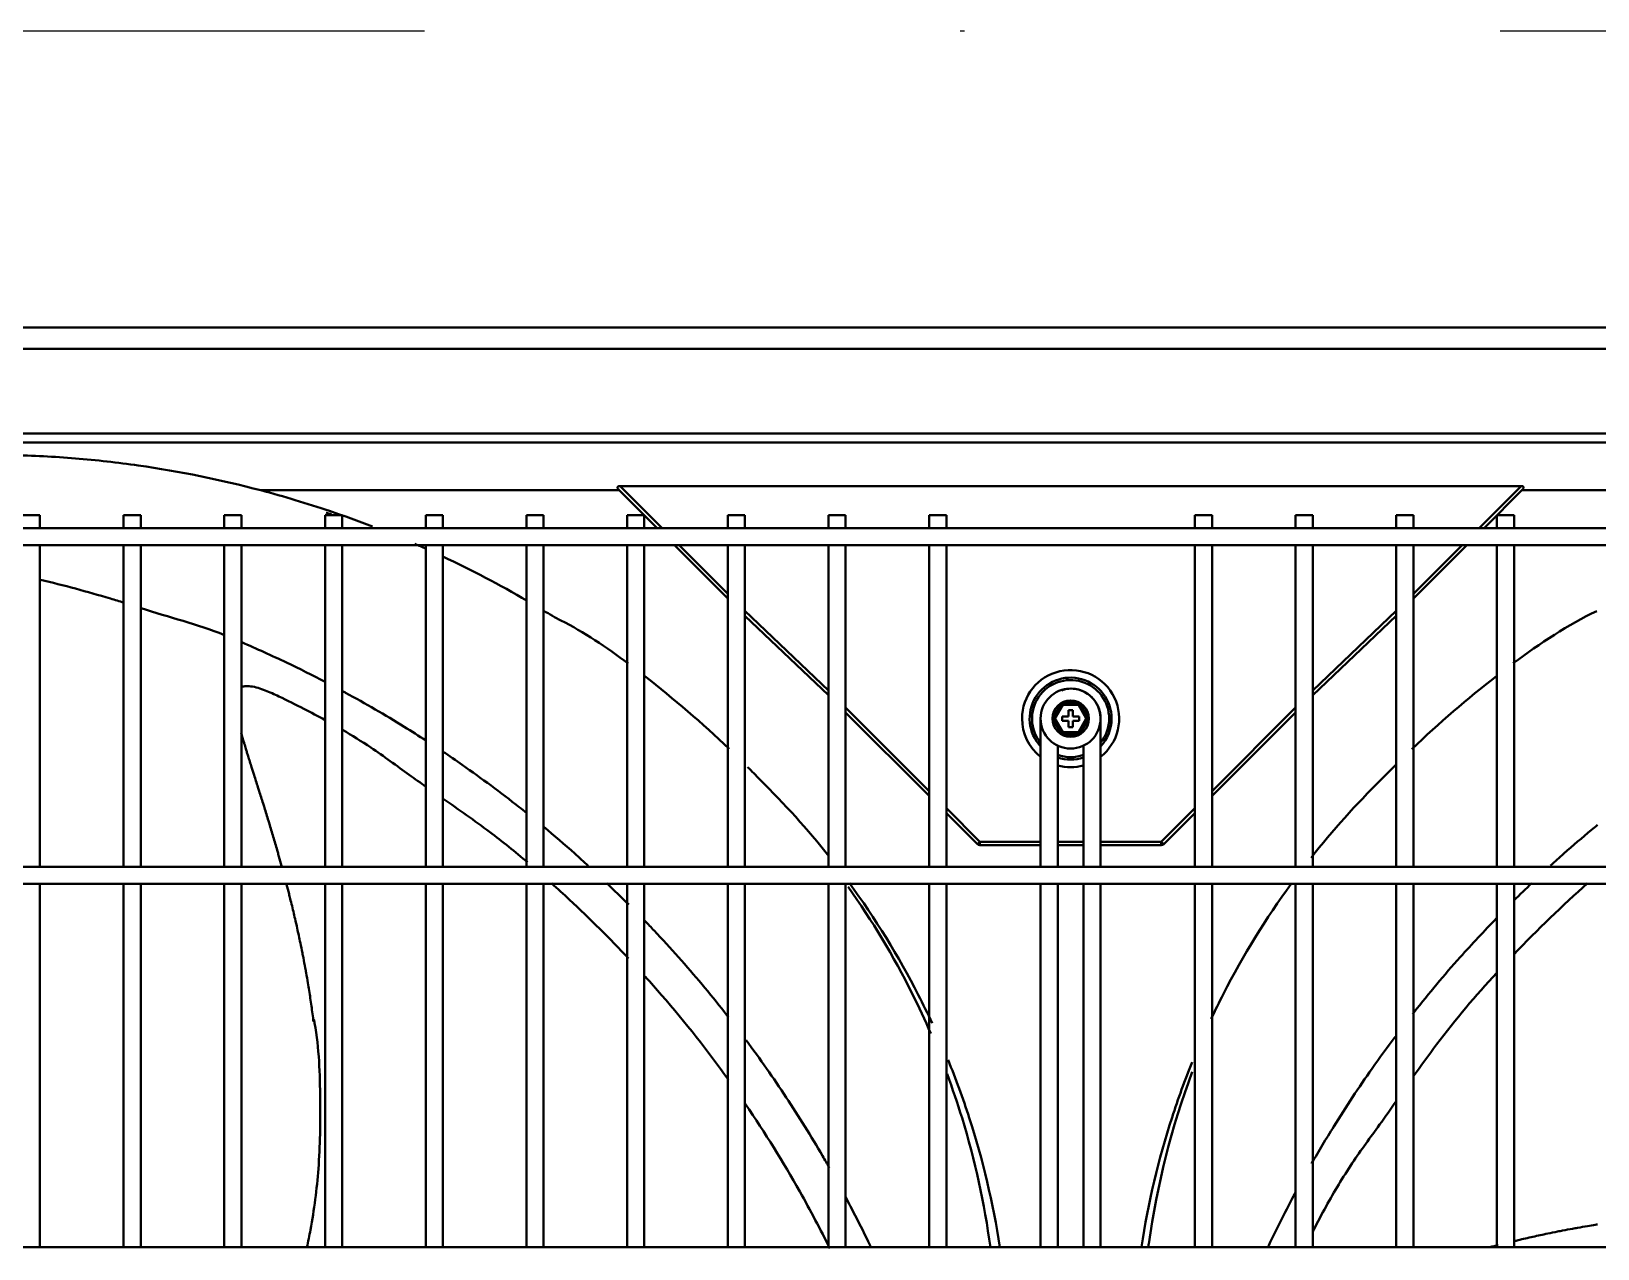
# Model space of a CAD drawing. Extents: x 58467 to 79089, y -33726 to -17391.
# Drawn here: x 72313.05 to 72349.59, y -19547.47 to -19519.06 of the extents above; entities that cross this region are included whole.
import ezdxf
from ezdxf.enums import TextEntityAlignment as Align

# ---------------------------------------------------------------- set-up
doc = ezdxf.new("R2010")
doc.units = 0
doc.header["$LTSCALE"] = 100
doc.linetypes.add('DASHDOT2', pattern=[0.5, 0.25, -0.125, 0, -0.125])
doc.layers.add('+ENTE-ST-DOSEME USTU KONDDRENAJ', color=110, linetype='DOSEMEUSTUKONDENSDRENAJ_LINE', lineweight=40)
doc.layers.add('BA_axis', color=5, linetype='DASHDOT2')
doc.styles.add('text1', font='arial.ttf', dxfattribs={"height": 20})
doc.linetypes.add('DOSEMEUSTUKONDENSDRENAJ_LINE', pattern='A,300,-40,["CD",Standard,S=15,R=0,X=-35,Y=-7.5],0', length=340)

# ---------------------------------------------------------------- blocks, each defined once
blk = doc.blocks.new('*U176')
blk.add_line((0, 0), (0, -696))
at = {"linetype": 'Continuous', "style": 'text1'}
blk.add_attdef('1', text='', height=40, dxfattribs=at).set_placement((0, 38), align=Align.MIDDLE)
blk = doc.blocks.new('AXIS')
at = {"layer": 'BA_axis', "xscale": -1, "rotation": 270}
blk.add_blockref('*U176', (4176.09, -31967.267), dxfattribs=at)
blk = doc.blocks.new('4. KAT SOL')
at = {"color": 3}
for p, q in [((54067.032, -32227.052, -3.539), (54183.081, -32227.052, -3.539)), ((54183.081, -32227.552, -3.539), (54067.032, -32227.552, -3.539)), ((54072.523, -32229.531, -3.539), (54177.681, -32229.531, -3.539)), ((54177.529, -32229.743, -3.539), (54072.675, -32229.743, -3.539)), ((54106.206, -32230.855, -3.539), (54114.576, -32230.855, -3.539)), ((54115.456, -32231.735, -3.539), (54114.556, -32230.835, -3.539)), ((54114.589, -32230.755, -3.539), (54135.615, -32230.755, -3.539)), ((54115.569, -32231.735, -3.539), (54114.589, -32230.755, -3.539)), ((54135.615, -32230.755, -3.539), (54134.635, -32231.735, -3.539)), ((54135.648, -32230.835, -3.539), (54134.748, -32231.735, -3.539)), ((54135.628, -32230.855, -3.539), (54143.998, -32230.855, -3.539)), ((54100.655, -32231.435, -3.539), (54101.055, -32231.435, -3.539)), ((54101.055, -32231.735, -3.539), (54101.055, -32231.435, -3.539)), ((54103.006, -32231.435, -3.539), (54103.006, -32231.735, -3.539)), ((54103.006, -32231.435, -3.539), (54103.406, -32231.435, -3.539)), ((54103.406, -32231.735, -3.539), (54103.406, -32231.435, -3.539)), ((54105.355, -32231.435, -3.539), (54105.355, -32231.735, -3.539)), ((54105.355, -32231.435, -3.539), (54105.755, -32231.435, -3.539)), ((54105.755, -32231.735, -3.539), (54105.755, -32231.435, -3.539)), ((54107.705, -32231.435, -3.539), (54107.705, -32231.735, -3.539)), ((54107.705, -32231.435, -3.539), (54108.105, -32231.435, -3.539)), ((54108.105, -32231.735, -3.539), (54108.105, -32231.435, -3.539)), ((54110.055, -32231.435, -3.539), (54110.055, -32231.735, -3.539)), ((54110.055, -32231.435, -3.539), (54110.455, -32231.435, -3.539)), ((54110.455, -32231.735, -3.539), (54110.455, -32231.435, -3.539)), ((54112.404, -32231.435, -3.539), (54112.404, -32231.735, -3.539)), ((54112.404, -32231.435, -3.539), (54112.804, -32231.435, -3.539)), ((54112.804, -32231.735, -3.539), (54112.804, -32231.435, -3.539)), ((54114.754, -32231.435, -3.539), (54114.754, -32231.735, -3.539)), ((54114.754, -32231.435, -3.539), (54115.154, -32231.435, -3.539)), ((54115.154, -32231.735, -3.539), (54115.154, -32231.435, -3.539)), ((54117.104, -32231.435, -3.539), (54117.104, -32231.735, -3.539)), ((54117.104, -32231.435, -3.539), (54117.503, -32231.435, -3.539)), ((54117.503, -32231.735, -3.539), (54117.503, -32231.435, -3.539)), ((54119.453, -32231.435, -3.539), (54119.453, -32231.735, -3.539)), ((54119.453, -32231.435, -3.539), (54119.853, -32231.435, -3.539)), ((54119.853, -32231.735, -3.539), (54119.853, -32231.435, -3.539)), ((54121.803, -32231.435, -3.539), (54121.803, -32231.735, -3.539)), ((54121.803, -32231.435, -3.539), (54122.203, -32231.435, -3.539)), ((54122.203, -32231.735, -3.539), (54122.203, -32231.435, -3.539)), ((54128.002, -32231.435, -3.539), (54128.002, -32231.735, -3.539)), ((54128.002, -32231.435, -3.539), (54128.402, -32231.435, -3.539)), ((54128.402, -32231.735, -3.539), (54128.402, -32231.435, -3.539)), ((54130.351, -32231.435, -3.539), (54130.351, -32231.735, -3.539)), ((54130.351, -32231.435, -3.539), (54130.751, -32231.435, -3.539)), ((54130.751, -32231.735, -3.539), (54130.751, -32231.435, -3.539)), ((54132.701, -32231.435, -3.539), (54132.701, -32231.735, -3.539)), ((54132.701, -32231.435, -3.539), (54133.101, -32231.435, -3.539)), ((54133.101, -32231.735, -3.539), (54133.101, -32231.435, -3.539)), ((54135.051, -32231.435, -3.539), (54135.051, -32231.735, -3.539)), ((54135.051, -32231.435, -3.539), (54135.451, -32231.435, -3.539)), ((54135.451, -32231.735, -3.539), (54135.451, -32231.435, -3.539)), ((54177.808, -32231.735, -3.539), (54072.353, -32231.735, -3.539)), ((54072.353, -32232.135, -3.539), (54177.808, -32232.135, -3.539)), ((54101.055, -32239.64, -3.539), (54101.055, -32232.135, -3.539)), ((54103.006, -32232.135, -3.539), (54103.006, -32239.64, -3.539)), ((54103.406, -32239.64, -3.539), (54103.406, -32232.135, -3.539)), ((54105.355, -32232.135, -3.539), (54105.355, -32239.64, -3.539)), ((54105.755, -32239.64, -3.539), (54105.755, -32232.135, -3.539)), ((54107.705, -32232.135, -3.539), (54107.705, -32239.64, -3.539)), ((54108.105, -32239.64, -3.539), (54108.105, -32232.135, -3.539)), ((54110.055, -32232.135, -3.539), (54110.055, -32239.64, -3.539)), ((54110.455, -32239.64, -3.539), (54110.455, -32232.135, -3.539)), ((54112.404, -32232.135, -3.539), (54112.404, -32239.64, -3.539)), ((54112.804, -32239.64, -3.539), (54112.804, -32232.135, -3.539)), ((54114.754, -32232.135, -3.539), (54114.754, -32239.64, -3.539)), ((54115.154, -32239.64, -3.539), (54115.154, -32232.135, -3.539)), ((54117.104, -32233.383, -3.539), (54115.856, -32232.135, -3.539)), ((54117.104, -32233.269, -3.539), (54115.969, -32232.135, -3.539)), ((54117.104, -32232.135, -3.539), (54117.104, -32239.64, -3.539)), ((54117.503, -32239.64, -3.539), (54117.503, -32232.135, -3.539)), ((54119.453, -32232.135, -3.539), (54119.453, -32239.64, -3.539)), ((54119.853, -32239.64, -3.539), (54119.853, -32232.135, -3.539)), ((54121.803, -32232.135, -3.539), (54121.803, -32239.64, -3.539)), ((54122.203, -32239.64, -3.539), (54122.203, -32232.135, -3.539)), ((54128.002, -32232.135, -3.539), (54128.002, -32239.64, -3.539)), ((54128.402, -32239.64, -3.539), (54128.402, -32232.135, -3.539)), ((54130.351, -32232.135, -3.539), (54130.351, -32239.64, -3.539)), ((54130.751, -32239.64, -3.539), (54130.751, -32232.135, -3.539)), ((54132.701, -32232.135, -3.539), (54132.701, -32239.64, -3.539)), ((54134.235, -32232.135, -3.539), (54133.101, -32233.269, -3.539)), ((54134.348, -32232.135, -3.539), (54133.101, -32233.382, -3.539)), ((54133.101, -32239.64, -3.539), (54133.101, -32232.135, -3.539)), ((54135.051, -32232.135, -3.539), (54135.051, -32239.64, -3.539)), ((54135.451, -32239.64, -3.539), (54135.451, -32232.135, -3.539)), ((54119.453, -32235.525, -3.539), (54117.503, -32233.669, -3.539)), ((54119.453, -32235.638, -3.539), (54117.504, -32233.782, -3.539)), ((54132.701, -32233.669, -3.539), (54130.751, -32235.524, -3.539)), ((54132.701, -32233.782, -3.539), (54130.751, -32235.637, -3.539)), ((54121.803, -32237.874, -3.539), (54119.853, -32235.925, -3.539)), ((54121.803, -32237.988, -3.539), (54119.853, -32236.038, -3.539)), ((54124.677, -32236.182, -3.539), (54124.889, -32235.814, -3.539)), ((54124.918, -32235.864, -3.539), (54124.735, -32236.182, -3.539)), ((54124.889, -32235.814, -3.539), (54125.314, -32235.814, -3.539)), ((54124.889, -32235.814, -3.539), (54124.918, -32235.864, -3.539)), ((54125.286, -32235.864, -3.539), (54124.918, -32235.864, -3.539)), ((54125.052, -32235.982, -3.539), (54125.152, -32235.982, -3.539)), ((54125.052, -32236.132, -3.539), (54125.052, -32235.982, -3.539)), ((54125.152, -32235.982, -3.539), (54125.152, -32236.132, -3.539)), ((54125.286, -32235.864, -3.539), (54125.314, -32235.814, -3.539)), ((54125.469, -32236.182, -3.539), (54125.286, -32235.864, -3.539)), ((54125.314, -32235.814, -3.539), (54125.527, -32236.182, -3.539)), ((54130.352, -32235.924, -3.539), (54128.402, -32237.874, -3.539)), ((54130.352, -32236.037, -3.539), (54128.402, -32237.987, -3.539)), ((54124.402, -32236.2, -3.539), (54124.402, -32237.574, -3.539)), ((54124.889, -32236.55, -3.539), (54124.677, -32236.182, -3.539)), ((54124.677, -32236.182, -3.539), (54124.735, -32236.182, -3.539)), ((54124.735, -32236.182, -3.539), (54124.918, -32236.5, -3.539)), ((54125.052, -32236.132, -3.539), (54124.902, -32236.132, -3.539)), ((54124.902, -32236.232, -3.539), (54124.902, -32236.132, -3.539)), ((54125.052, -32236.232, -3.539), (54124.902, -32236.232, -3.539)), ((54125.052, -32236.382, -3.539), (54125.052, -32236.232, -3.539)), ((54125.052, -32236.382, -3.539), (54125.152, -32236.382, -3.539)), ((54125.152, -32236.132, -3.539), (54125.302, -32236.132, -3.539)), ((54125.152, -32236.232, -3.539), (54125.152, -32236.382, -3.539)), ((54125.152, -32236.232, -3.539), (54125.302, -32236.232, -3.539)), ((54125.286, -32236.5, -3.539), (54125.469, -32236.182, -3.539)), ((54125.302, -32236.232, -3.539), (54125.302, -32236.132, -3.539)), ((54125.527, -32236.182, -3.539), (54125.314, -32236.55, -3.539)), ((54125.469, -32236.182, -3.539), (54125.527, -32236.182, -3.539)), ((54125.802, -32237.574, -3.539), (54125.802, -32236.195, -3.539)), ((54124.889, -32236.55, -3.539), (54124.918, -32236.5, -3.539)), ((54125.314, -32236.55, -3.539), (54124.889, -32236.55, -3.539)), ((54124.918, -32236.5, -3.539), (54125.286, -32236.5, -3.539)), ((54125.286, -32236.5, -3.539), (54125.314, -32236.55, -3.539)), ((54124.802, -32237.574, -3.539), (54124.802, -32236.814, -3.539)), ((54125.402, -32236.814, -3.539), (54125.402, -32237.574, -3.539)), ((54125.402, -32237.367, -3.539), (54125.402, -32239.64, -3.539)), ((54125.802, -32239.64, -3.539), (54125.802, -32237.367, -3.539)), ((54124.402, -32237.574, -3.539), (54124.402, -32237.857, -3.539)), ((54124.402, -32237.857, -3.539), (54124.402, -32238.223, -3.539)), ((54124.402, -32237.857, -3.539), (54124.402, -32237.857, -3.539)), ((54124.802, -32237.857, -3.539), (54124.802, -32237.574, -3.539)), ((54124.802, -32238.223, -3.539), (54124.802, -32237.857, -3.539)), ((54125.402, -32237.857, -3.539), (54125.402, -32238.223, -3.539)), ((54125.802, -32238.223, -3.539), (54125.802, -32237.857, -3.539)), ((54124.402, -32238.223, -3.539), (54124.402, -32238.506, -3.539)), ((54124.402, -32238.223, -3.539), (54124.402, -32238.223, -3.539)), ((54124.802, -32238.506, -3.539), (54124.802, -32238.223, -3.539)), ((54122.985, -32239.057, -3.539), (54122.203, -32238.274, -3.539)), ((54122.929, -32239.113, -3.539), (54122.203, -32238.388, -3.539)), ((54124.402, -32238.506, -3.539), (54124.402, -32239.64, -3.539)), ((54124.802, -32239.64, -3.539), (54124.802, -32238.506, -3.539)), ((54128.002, -32238.274, -3.539), (54127.219, -32239.057, -3.539)), ((54128.002, -32238.387, -3.539), (54127.275, -32239.113, -3.539)), ((54122.929, -32239.113, -3.539), (54122.985, -32239.057, -3.539)), ((54124.402, -32239.057, -3.539), (54122.985, -32239.057, -3.539)), ((54122.985, -32239.057, -3.539), (54122.985, -32239.137, -3.539)), ((54124.402, -32239.137, -3.539), (54122.985, -32239.137, -3.539)), ((54125.402, -32239.057, -3.539), (54124.802, -32239.057, -3.539)), ((54125.402, -32239.137, -3.539), (54124.802, -32239.137, -3.539)), ((54127.219, -32239.057, -3.539), (54125.802, -32239.057, -3.539)), ((54127.219, -32239.137, -3.539), (54125.802, -32239.137, -3.539)), ((54127.219, -32239.057, -3.539), (54127.219, -32239.137, -3.539)), ((54127.219, -32239.057, -3.539), (54127.275, -32239.113, -3.539)), ((54184.216, -32239.64, -3.539), (54065.854, -32239.64, -3.539)), ((54065.854, -32240.04, -3.539), (54184.216, -32240.04, -3.539)), ((54101.055, -32248.519, -3.539), (54101.055, -32240.04, -3.539)), ((54103.006, -32240.04, -3.539), (54103.006, -32248.519, -3.539)), ((54103.406, -32248.519, -3.539), (54103.406, -32240.04, -3.539)), ((54105.355, -32240.04, -3.539), (54105.355, -32248.519, -3.539)), ((54105.755, -32248.519, -3.539), (54105.755, -32240.04, -3.539)), ((54107.705, -32240.04, -3.539), (54107.705, -32248.519, -3.539)), ((54108.105, -32248.519, -3.539), (54108.105, -32240.04, -3.539)), ((54110.055, -32240.04, -3.539), (54110.055, -32248.519, -3.539)), ((54110.455, -32248.519, -3.539), (54110.455, -32240.04, -3.539)), ((54112.404, -32240.04, -3.539), (54112.404, -32248.519, -3.539)), ((54112.804, -32248.519, -3.539), (54112.804, -32240.04, -3.539)), ((54114.754, -32240.04, -3.539), (54114.754, -32248.519, -3.539)), ((54115.154, -32248.519, -3.539), (54115.154, -32240.04, -3.539)), ((54117.104, -32240.04, -3.539), (54117.104, -32248.519, -3.539)), ((54117.503, -32248.519, -3.539), (54117.503, -32240.04, -3.539)), ((54119.453, -32240.04, -3.539), (54119.453, -32248.519, -3.539)), ((54119.853, -32248.519, -3.539), (54119.853, -32240.04, -3.539)), ((54121.803, -32240.04, -3.539), (54121.803, -32248.519, -3.539)), ((54122.203, -32248.519, -3.539), (54122.203, -32240.04, -3.539)), ((54124.402, -32240.04, -3.539), (54124.402, -32248.519, -3.539)), ((54124.802, -32248.519, -3.539), (54124.802, -32240.04, -3.539)), ((54125.402, -32240.04, -3.539), (54125.402, -32248.518, -3.539)), ((54125.802, -32248.518, -3.539), (54125.802, -32240.04, -3.539)), ((54128.002, -32240.04, -3.539), (54128.002, -32248.519, -3.539)), ((54128.402, -32248.519, -3.539), (54128.402, -32240.04, -3.539)), ((54130.351, -32240.04, -3.539), (54130.351, -32248.519, -3.539)), ((54130.751, -32248.519, -3.539), (54130.751, -32240.04, -3.539)), ((54132.701, -32240.04, -3.539), (54132.701, -32248.519, -3.539)), ((54133.101, -32248.519, -3.539), (54133.101, -32240.04, -3.539)), ((54135.051, -32240.04, -3.539), (54135.051, -32248.519, -3.539)), ((54135.451, -32248.519, -3.539), (54135.451, -32240.04, -3.539)), ((54184.216, -32248.518, -3.539), (54065.854, -32248.518, -3.539))]:
    blk.add_line(p, q, dxfattribs=at)
for radius in [0.7, 0.425, 0.425]:
    blk.add_circle((54125.102, -32236.182, -3.539), radius, dxfattribs=at)
for centre, radius, start, end in [((54125.102, -32236.182, -3.539), 1.133, 308.1431, 180), ((54125.102, -32236.182, -3.539), 0.956, 0, 222.9805), ((54125.102, -32236.182, -3.539), 0.9, 0, 218.9644), ((54125.102, -32236.182, -3.539), 1.133, 180, 231.8625), ((54125.102, -32236.182, -3.539), 0.9, 321.0412, 0), ((54125.102, -32236.182, -3.539), 0.956, 317.0194, 0), ((54125.102, -32236.182, -3.539), 0.9, 250.5432, 289.4569), ((54125.102, -32236.182, -3.539), 0.956, 251.7356, 288.2642), ((54125.102, -32236.182, -3.539), 1.133, 254.6607, 285.3394), ((54122.985, -32239.057, -3.539), 0.08, 225, 270)]:
    blk.add_arc(centre, radius, start, end, dxfattribs=at)
at = {"color": 3, "extrusion": (0, 0, -1)}
blk.add_arc((-54127.219, -32239.057, 3.539), 0.08, 225, 270, dxfattribs=at)
at = {"color": 3}
for centre, major_axis, start_param, end_param in [((54114.669, -32230.835, -3.539), (0.137, -0.057), 2.356194, 3.926991), ((54135.535, -32230.835, -3.539), (0.137, 0.057), -0.785398, 0.785398)]:
    blk.add_ellipse(centre, major_axis=major_axis, ratio=0.414214, start_param=start_param, end_param=end_param, dxfattribs=at)
for points, knots in [([(54094.406, -32229.955, -3.539), (54095.403, -32229.962, -3.539), (54096.4, -32229.971, -3.539), (54097.896, -32229.991, -3.539), (54098.394, -32229.998, -3.539), (54099.391, -32230.014, -3.539), (54099.889, -32230.022, -3.539), (54100.886, -32230.046, -3.539), (54101.385, -32230.07, -3.539), (54102.375, -32230.151, -3.539), (54102.864, -32230.207, -3.539), (54104.319, -32230.414, -3.539), (54105.271, -32230.608, -3.539), (54106.206, -32230.855, -3.539)], [0, 0, 0, 0, 0.25, 0.25, 0.375, 0.375, 0.5, 0.5, 0.625, 0.625, 0.75, 0.75, 1, 1, 1, 1]), ([(54101.063, -32232.941, -3.539), (54101.611, -32233.072, -3.539), (54102.261, -32233.247, -3.539), (54102.905, -32233.445, -3.539), (54103.009, -32233.477, -3.539)], [0, 0, 0, 0, 0.838104, 1, 1, 1, 1]), ([(54114.779, -32234.898, -3.539), (54114.269, -32234.518, -3.539), (54113.745, -32234.157, -3.539), (54113.076, -32233.827, -3.539), (54112.944, -32233.746, -3.539), (54112.811, -32233.665, -3.539)], [0, 0, 0, 0, 0.803702, 0.803702, 1, 1, 1, 1]), ([(54105.761, -32234.402, -3.539), (54106.113, -32234.553, -3.539), (54106.768, -32234.849, -3.539), (54107.412, -32235.17, -3.539), (54107.711, -32235.326, -3.539)], [0, 0, 0, 0, 0.53182, 1, 1, 1, 1]), ([(54107.706, -32236.215, -3.539), (54107.543, -32236.126, -3.539), (54107.188, -32235.94, -3.539), (54106.725, -32235.708, -3.539), (54106.313, -32235.518, -3.539), (54106.042, -32235.429, -3.539), (54105.849, -32235.42, -3.539), (54105.78, -32235.436, -3.539), (54105.754, -32235.446, -3.539)], [0, 0, 0, 0, 0.264162, 0.571071, 0.733206, 0.891725, 0.957075, 1, 1, 1, 1]), ([(54108.108, -32235.537, -3.539), (54108.134, -32235.551, -3.539), (54108.623, -32235.816, -3.539), (54109.279, -32236.197, -3.539), (54109.895, -32236.586, -3.539), (54110.064, -32236.696, -3.539)], [0, 0, 0, 0, 0.038243, 0.734735, 1, 1, 1, 1]), ([(54125.802, -32236.181, -3.539), (54125.801, -32236.12, -3.539), (54125.787, -32236.007, -3.539), (54125.711, -32235.813, -3.539), (54125.569, -32235.641, -3.539), (54125.381, -32235.531, -3.539), (54125.197, -32235.48, -3.539), (54125.038, -32235.48, -3.539), (54124.937, -32235.508, -3.539), (54124.901, -32235.524, -3.539)], [0, 0, 0, 0, 0.137285, 0.262147, 0.473488, 0.63553, 0.754235, 0.906368, 1, 1, 1, 1]), ([(54105.75, -32236.517, -3.539), (54105.755, -32236.534, -3.539), (54105.771, -32236.59, -3.539), (54105.795, -32236.673, -3.539), (54105.826, -32236.78, -3.539), (54105.855, -32236.875, -3.539), (54105.884, -32236.972, -3.539), (54105.915, -32237.071, -3.539), (54105.951, -32237.186, -3.539), (54105.988, -32237.304, -3.539), (54106.021, -32237.408, -3.539), (54106.055, -32237.515, -3.539), (54106.094, -32237.637, -3.539), (54106.134, -32237.764, -3.539), (54106.173, -32237.887, -3.539), (54106.213, -32238.015, -3.539), (54106.254, -32238.145, -3.539), (54106.296, -32238.277, -3.539), (54106.337, -32238.411, -3.539), (54106.379, -32238.548, -3.539), (54106.421, -32238.685, -3.539), (54106.463, -32238.824, -3.539), (54106.509, -32238.98, -3.539), (54106.555, -32239.137, -3.539), (54106.596, -32239.278, -3.539), (54106.641, -32239.437, -3.539), (54106.673, -32239.552, -3.539), (54106.695, -32239.631, -3.539), (54106.697, -32239.639, -3.539)], [0, 0, 0, 0, 0.021221, 0.066801, 0.097188, 0.142768, 0.173155, 0.203541, 0.249122, 0.294702, 0.325088, 0.355475, 0.401055, 0.446635, 0.477022, 0.522602, 0.568182, 0.598569, 0.644149, 0.689729, 0.720116, 0.765696, 0.811276, 0.856856, 0.902436, 0.932823, 0.993597, 1, 1, 1, 1]), ([(54110.059, -32237.771, -3.539), (54109.93, -32237.681, -3.539), (54109.503, -32237.379, -3.539), (54108.872, -32236.908, -3.539), (54108.337, -32236.575, -3.539), (54108.111, -32236.444, -3.539)], [0, 0, 0, 0, 0.202389, 0.669659, 1, 1, 1, 1]), ([(54110.457, -32236.954, -3.539), (54110.608, -32237.056, -3.539), (54111.213, -32237.47, -3.539), (54111.863, -32237.953, -3.539), (54112.355, -32238.342, -3.539), (54112.414, -32238.389, -3.539)], [0, 0, 0, 0, 0.224879, 0.906883, 1, 1, 1, 1]), ([(54112.429, -32239.534, -3.539), (54112.142, -32239.291, -3.539), (54111.505, -32238.779, -3.539), (54110.829, -32238.308, -3.539), (54110.463, -32238.053, -3.539)], [0, 0, 0, 0, 0.462065, 1, 1, 1, 1]), ([(54112.81, -32238.711, -3.539), (54113.055, -32238.914, -3.539), (54113.403, -32239.212, -3.539), (54113.742, -32239.521, -3.539), (54113.844, -32239.616, -3.539)], [0, 0, 0, 0, 0.695118, 1, 1, 1, 1]), ([(54136.299, -32239.614, -3.539), (54136.403, -32239.52, -3.539), (54136.718, -32239.237, -3.539), (54137.085, -32238.92, -3.539), (54137.351, -32238.7, -3.539), (54137.398, -32238.66, -3.539)], [0, 0, 0, 0, 0.288093, 0.872679, 1, 1, 1, 1]), ([(54106.805, -32240.04, -3.539), (54106.806, -32240.044, -3.539), (54106.826, -32240.12, -3.539), (54106.856, -32240.235, -3.539), (54106.898, -32240.403, -3.539), (54106.935, -32240.555, -3.539), (54106.977, -32240.727, -3.539), (54107.017, -32240.9, -3.539), (54107.056, -32241.073, -3.539), (54107.094, -32241.246, -3.539), (54107.135, -32241.438, -3.539), (54107.17, -32241.612, -3.539), (54107.208, -32241.805, -3.539), (54107.237, -32241.96, -3.539), (54107.272, -32242.155, -3.539), (54107.303, -32242.331, -3.539), (54107.335, -32242.528, -3.539), (54107.363, -32242.708, -3.539), (54107.389, -32242.889, -3.539), (54107.414, -32243.072, -3.539), (54107.43, -32243.193, -3.539), (54107.438, -32243.253, -3.539)], [0, 0, 0, 0, 0.003613, 0.076073, 0.112302, 0.166647, 0.220991, 0.275335, 0.32968, 0.384024, 0.438368, 0.510827, 0.547057, 0.619516, 0.655746, 0.728205, 0.782549, 0.836893, 0.891238, 0.945582, 1, 1, 1, 1]), ([(54114.79, -32241.782, -3.539), (54114.349, -32241.314, -3.539), (54113.756, -32240.724, -3.539), (54113.133, -32240.152, -3.539), (54112.992, -32240.026, -3.539)], [0, 0, 0, 0, 0.777017, 1, 1, 1, 1]), ([(54121.869, -32243.286, -3.539), (54121.767, -32243.066, -3.539), (54121.66, -32242.847, -3.539), (54121.085, -32241.723, -3.539), (54120.543, -32240.844, -3.539), (54119.942, -32240.021, -3.539)], [0, 0, 0, 0, 0.192969, 0.192969, 1, 1, 1, 1]), ([(54130.248, -32240.038, -3.539), (54129.658, -32240.848, -3.539), (54129.131, -32241.704, -3.539), (54128.568, -32242.8, -3.539), (54128.472, -32242.996, -3.539), (54128.379, -32243.192, -3.539)], [0, 0, 0, 0, 0.823029, 0.823029, 1, 1, 1, 1]), ([(54121.841, -32243.532, -3.539), (54121.704, -32243.216, -3.539), (54121.559, -32242.904, -3.539), (54120.971, -32241.728, -3.539), (54120.472, -32240.898, -3.539), (54119.91, -32240.106, -3.539)], [0, 0, 0, 0, 0.260427, 0.260427, 1, 1, 1, 1]), ([(54115.169, -32240.903, -3.539), (54115.241, -32240.978, -3.539), (54115.508, -32241.256, -3.539), (54115.956, -32241.747, -3.539), (54116.504, -32242.381, -3.539), (54116.888, -32242.853, -3.539), (54117.091, -32243.112, -3.539), (54117.123, -32243.153, -3.539)], [0, 0, 0, 0, 0.10453, 0.387673, 0.668723, 0.947676, 1, 1, 1, 1]), ([(54133.083, -32243.075, -3.539), (54133.095, -32243.06, -3.539), (54133.451, -32242.608, -3.539), (54134.085, -32241.846, -3.539), (54134.753, -32241.141, -3.539), (54135.04, -32240.842, -3.539)], [0, 0, 0, 0, 0.019072, 0.581193, 1, 1, 1, 1]), ([(54117.119, -32244.61, -3.539), (54116.636, -32243.937, -3.539), (54116, -32243.127, -3.539), (54115.307, -32242.345, -3.539), (54115.177, -32242.202, -3.539)], [0, 0, 0, 0, 0.816114, 1, 1, 1, 1]), ([(54135.044, -32242.115, -3.539), (54134.556, -32242.646, -3.539), (54133.883, -32243.433, -3.539), (54133.277, -32244.283, -3.539), (54133.098, -32244.537, -3.539)], [0, 0, 0, 0, 0.70386, 1, 1, 1, 1]), ([(54107.444, -32243.201, -3.539), (54107.45, -32243.231, -3.539), (54107.568, -32243.844, -3.539), (54107.604, -32245.014, -3.539), (54107.586, -32246.627, -3.539), (54107.436, -32247.778, -3.539), (54107.312, -32248.386, -3.539), (54107.282, -32248.521, -3.539)], [0, 0, 0, 0, 0.017033, 0.353101, 0.655124, 0.923021, 1, 1, 1, 1]), ([(54117.531, -32243.687, -3.539), (54117.694, -32243.906, -3.539), (54118.012, -32244.346, -3.539), (54118.469, -32245.017, -3.539), (54118.904, -32245.696, -3.539), (54119.236, -32246.248, -3.539), (54119.423, -32246.573, -3.539), (54119.477, -32246.667, -3.539)], [0, 0, 0, 0, 0.229373, 0.457693, 0.68426, 0.909075, 1, 1, 1, 1]), ([(54130.726, -32246.566, -3.539), (54130.893, -32246.275, -3.539), (54131.342, -32245.522, -3.539), (54131.994, -32244.536, -3.539), (54132.491, -32243.852, -3.539), (54132.674, -32243.608, -3.539)], [0, 0, 0, 0, 0.284794, 0.741705, 1, 1, 1, 1]), ([(54123.452, -32248.515, -3.539), (54123.294, -32247.489, -3.539), (54123.054, -32246.476, -3.539), (54122.59, -32245.041, -3.539), (54122.425, -32244.59, -3.539), (54122.244, -32244.146, -3.539)], [0, 0, 0, 0, 0.681342, 0.681342, 1, 1, 1, 1]), ([(54127.94, -32244.196, -3.539), (54127.768, -32244.622, -3.539), (54127.611, -32245.053, -3.539), (54127.152, -32246.472, -3.539), (54126.912, -32247.48, -3.539), (54126.753, -32248.512, -3.539)], [0, 0, 0, 0, 0.306385, 0.306385, 1, 1, 1, 1]), ([(54127.941, -32244.429, -3.539), (54127.457, -32245.721, -3.539), (54127.119, -32247.058, -3.539), (54126.922, -32248.463, -3.539), (54126.919, -32248.489, -3.539), (54126.915, -32248.515, -3.539)], [0, 0, 0, 0, 0.981495, 0.981495, 1, 1, 1, 1]), ([(54123.23, -32248.517, -3.539), (54123.092, -32247.498, -3.539), (54122.873, -32246.493, -3.539), (54122.463, -32245.158, -3.539), (54122.346, -32244.814, -3.539), (54122.22, -32244.474, -3.539)], [0, 0, 0, 0, 0.742253, 0.742253, 1, 1, 1, 1]), ([(54132.703, -32245.105, -3.539), (54132.574, -32245.289, -3.539), (54132.236, -32245.772, -3.539), (54131.644, -32246.565, -3.539), (54131.146, -32247.398, -3.539), (54130.859, -32247.944, -3.539), (54130.758, -32248.142, -3.539), (54130.751, -32248.155, -3.539)], [0, 0, 0, 0, 0.188637, 0.492926, 0.817568, 0.9884, 1, 1, 1, 1]), ([(54119.486, -32248.551, -3.539), (54119.266, -32248.105, -3.539), (54118.668, -32246.97, -3.539), (54117.975, -32245.852, -3.539), (54117.519, -32245.182, -3.539)], [0, 0, 0, 0, 0.392123, 1, 1, 1, 1]), ([(54119.855, -32247.353, -3.539), (54119.929, -32247.493, -3.539), (54120.123, -32247.864, -3.539), (54120.314, -32248.249, -3.539), (54120.431, -32248.494, -3.539), (54120.435, -32248.503, -3.539)], [0, 0, 0, 0, 0.36828, 0.975008, 1, 1, 1, 1]), ([(54129.71, -32248.504, -3.539), (54129.715, -32248.494, -3.539), (54129.917, -32248.07, -3.539), (54130.13, -32247.651, -3.539), (54130.347, -32247.247, -3.539)], [0, 0, 0, 0, 0.023633, 1, 1, 1, 1]), ([(54135.448, -32248.376, -3.539), (54135.479, -32248.369, -3.539), (54135.568, -32248.347, -3.539), (54135.715, -32248.313, -3.539), (54135.889, -32248.274, -3.539), (54136.061, -32248.236, -3.539), (54136.253, -32248.195, -3.539), (54136.427, -32248.16, -3.539), (54136.62, -32248.122, -3.539), (54136.775, -32248.093, -3.539), (54136.97, -32248.058, -3.539), (54137.146, -32248.027, -3.539), (54137.303, -32248.002, -3.539), (54137.381, -32247.989, -3.539), (54137.4, -32247.987, -3.539)], [0, 0, 0, 0, 0.04892, 0.138223, 0.227526, 0.316829, 0.406131, 0.525202, 0.584737, 0.703807, 0.763342, 0.882413, 0.971716, 1, 1, 1, 1])]:
    blk.add_open_spline(points, degree=3, knots=knots, dxfattribs=at)
for points in [[(54107.811, -32231.337, -3.539), (54107.281, -32231.158, -3.539), (54106.746, -32230.998, -3.539), (54106.206, -32230.855, -3.539)], [(54107.855, -32231.416, -3.539), (54107.815, -32231.402, -3.539), (54107.776, -32231.389, -3.539), (54107.736, -32231.376, -3.539)], [(54108.811, -32231.698, -3.539), (54108.481, -32231.571, -3.539), (54108.148, -32231.451, -3.539), (54107.811, -32231.337, -3.539)], [(54110.064, -32232.22, -3.539), (54109.977, -32232.181, -3.539), (54109.89, -32232.143, -3.539), (54109.802, -32232.104, -3.539)], [(54112.42, -32233.432, -3.539), (54111.78, -32233.059, -3.539), (54111.125, -32232.715, -3.539), (54110.456, -32232.4, -3.539)], [(54103.414, -32233.607, -3.539), (54104.07, -32233.823, -3.539), (54104.718, -32233.969, -3.539), (54105.357, -32234.232, -3.539)], [(54137.382, -32233.672, -3.539), (54136.709, -32233.987, -3.539), (54136.059, -32234.425, -3.539), (54135.432, -32234.892, -3.539)], [(54117.133, -32236.888, -3.539), (54116.507, -32236.29, -3.539), (54115.852, -32235.725, -3.539), (54115.169, -32235.195, -3.539)], [(54135.049, -32235.183, -3.539), (54134.36, -32235.718, -3.539), (54133.699, -32236.288, -3.539), (54133.066, -32236.894, -3.539)], [(54117.854, -32237.606, -3.539), (54117.759, -32237.507, -3.539), (54117.663, -32237.409, -3.539), (54117.566, -32237.312, -3.539)], [(54132.681, -32237.27, -3.539), (54132.57, -32237.381, -3.539), (54132.46, -32237.493, -3.539), (54132.35, -32237.606, -3.539)], [(54119.463, -32239.393, -3.539), (54118.966, -32238.767, -3.539), (54118.429, -32238.171, -3.539), (54117.854, -32237.606, -3.539)], [(54132.35, -32237.606, -3.539), (54131.762, -32238.183, -3.539), (54131.216, -32238.791, -3.539), (54130.712, -32239.428, -3.539)], [(54114.278, -32240.024, -3.539), (54114.45, -32240.188, -3.539), (54114.621, -32240.353, -3.539), (54114.792, -32240.518, -3.539)], [(54137.162, -32240.023, -3.539), (54136.574, -32240.547, -3.539), (54136.001, -32241.103, -3.539), (54135.444, -32241.688, -3.539)], [(54135.447, -32240.426, -3.539), (54135.585, -32240.29, -3.539), (54135.724, -32240.155, -3.539), (54135.864, -32240.021, -3.539)], [(54134.884, -32248.517, -3.539), (54134.949, -32248.5, -3.539), (54135.015, -32248.483, -3.539), (54135.082, -32248.467, -3.539)]]:
    blk.add_open_spline(points, degree=3, dxfattribs=at)

msp = doc.modelspace()

# ---------------------------------------------------------------- block references
at = {"layer": '+ENTE-ST-DOSEME USTU KONDDRENAJ', "color": 3, "linetype": 'Continuous'}
msp.add_blockref('4. KAT SOL', (18212.194, 12701.082), dxfattribs=at)
at = {"layer": 'BA_axis'}
msp.add_blockref('AXIS', (68546.932, 12448.205), dxfattribs=at)

doc.saveas('drawing.dxf')
